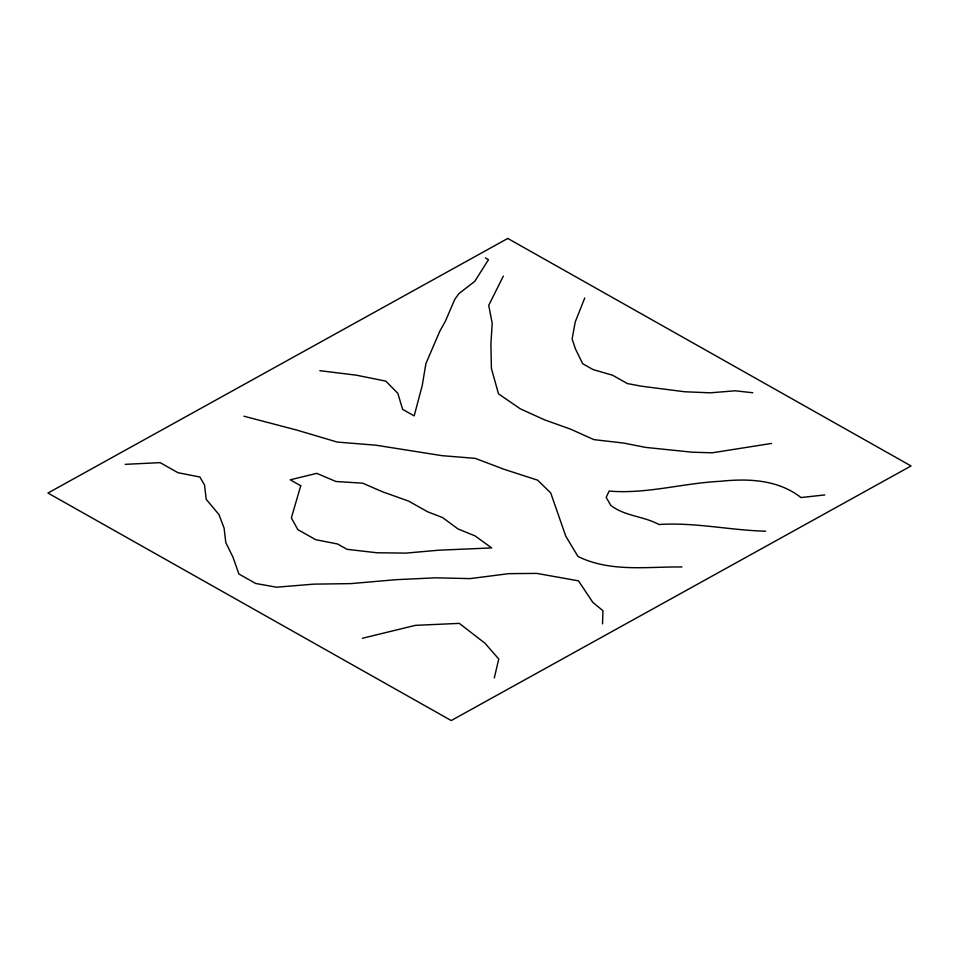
<?xml version="1.0" encoding="UTF-8"?>
<svg xmlns="http://www.w3.org/2000/svg" width="959" height="959" viewBox="0 0 959 959"><rect width="100%" height="100%" fill="white"/><g stroke="black" fill="none" stroke-linecap="round" stroke-linejoin="round"><path stroke-width="1.44" d="M602.54 623.865L602.959 610.715L592.746 602.288L578.469 580.842L536.788 573.398L508.773 573.65L470.114 578.613L435.506 577.821L396.091 579.68L350.85 583.611L313.833 584.139L276.528 587.196L255.681 583.468L238.887 573.985L233.001 557.287L225.785 542.506L224.106 528.169L218.976 514.575L206.209 499.339L204.531 485.002L199.868 477.019L177.978 472.703L160.129 462.634L125.209 464.348M494.305 677.929L498.764 659.025L484.942 643.189L459.277 623.362L415.367 625.364L362.346 638.286M584.762 297.949L575.22 322.008L572.115 338.995L575.436 348.896L582.652 363.689L593.153 369.611L612.645 375.257L627.354 383.552L641.595 386.225L684.618 391.752L710.247 392.83L735.109 390.793L752.803 392.746M503.343 276.108L488.73 305.346L492.207 323.363L490.9 344.053L491.404 368.424L498.5 393.849L520.257 408.798L544.712 419.91L570.509 429.117L593.909 439.63L623.734 443.082L645.623 447.397L692.086 452.192L712.165 452.816L771.492 443.442M824.8 494.928L800.969 497.553C777.941 479.464 747.9 478.349 720.017 481.334C682.832 483.12 646.558 494.269 609.145 491.068L606.16 497.409L610.823 505.405C625.016 516.386 643.537 516.05 658.965 524.525C694.831 522.128 729.919 530.315 765.678 531.19M681.981 566.961C647.133 566.589 610.404 572.463 577.965 556.46L565.786 536.213L550.706 492.902L537.639 480.171L504.206 469.347L475.256 458.366L441.991 455.657L376.024 445.216L337.208 442.063L297.17 430.183L243.946 416.218M319.827 370.677L356.257 375.173L385.782 381.119L397.793 393.25L402.624 409.361L414.18 415.882L422.212 385.602L425.904 363.605L439.773 331.263L445.456 321.085L454.698 299.532L458.726 293.778L474.741 281.383L488.479 259.685L485.326 257.911M300.742 485.733L291.368 517.932L297.829 529.608L315.691 539.677L337.58 543.993L347.026 549.327L376.851 552.768L405.921 553.103L438.743 550.202L491.631 547.913L475.125 535.925L458.018 528.96L442.567 517.56L427.57 511.77L408.666 501.113L382.869 491.919L362.622 483.168L335.95 481.502L316.746 473.35L290.241 479.812L300.742 485.733M507.767 238.443L47.95 493.046L451.233 720.557L911.05 465.954L507.767 238.443"/></g></svg>
